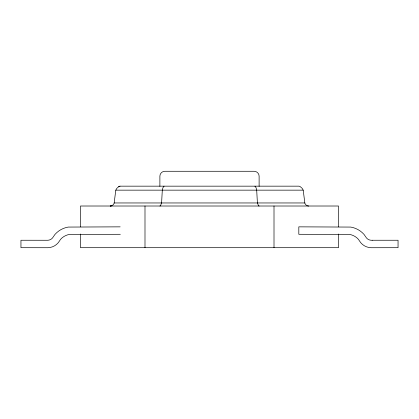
<?xml version="1.0" encoding="UTF-8"?>
<svg xmlns="http://www.w3.org/2000/svg" width="419" height="419" viewBox="0 0 419 419"><rect width="100%" height="100%" fill="white"/><g stroke="black" fill="none" stroke-linecap="round" stroke-linejoin="round"><path stroke-width="0.63" d="M159.885 186.324L159.885 176.242C159.833 173.586 162.195 171.224 164.85 171.277L254.15 171.277C256.805 171.224 259.167 173.586 259.115 176.242L259.115 186.324M111.59 205.792A4.75 4.41 90 0 1 110.265 206.012A4.75 4.41 -90 0 0 111.59 205.792L113.114 204.865L114.104 203.383L115.796 190.153L116.77 188.393L118.65 186.754A7.306 6.783 90 0 1 120.007 186.162L298.993 186.162A7.306 6.783 -90 0 1 300.35 186.754L302.23 188.393L303.204 190.153L304.896 203.383L305.886 204.865L307.415 205.792A4.75 4.41 -90 0 0 308.735 206.012M164.059 186.162L162.96 187.649L162.336 189.687L161.587 202.958L160.451 205.792A4.839 1.906 -90 0 1 159.88 206.012M115.796 190.153L303.204 190.153M114.24 202.958L304.76 202.958M120.153 226.852L68.197 227.072A22.867 22.867 0 0 0 54.952 234.446L53.15 237.06A6.521 6.521 0 0 1 47.656 240.27L20.95 240.249L20.95 247.692L47.803 247.723A13.974 13.974 0 0 0 59.571 240.841L60.53 239.385A15.419 15.419 0 0 1 69.46 234.415L120.321 234.294M254.941 186.162L256.04 187.649L256.664 189.687L257.413 202.958L258.549 205.792A4.839 1.906 -90 0 0 259.12 206.012M338.51 226.852L338.51 206.012L80.49 206.012L80.49 226.852M338.51 234.017L338.51 247.692L80.49 247.692L80.49 234.017M274.005 206.012L274.005 247.692M144.995 206.012L144.995 247.692M118.65 186.754A7.306 6.783 -90 0 1 120.007 186.162M372.198 240.249L371.344 240.27A6.521 6.521 0 0 1 365.85 237.06L364.048 234.446A22.867 22.867 0 0 0 350.803 227.077L298.815 226.852L298.815 234.294L349.54 234.415A15.419 15.419 0 0 1 358.47 239.385L359.429 240.841A13.974 13.974 0 0 0 371.197 247.723L398.05 247.692L398.05 240.249L372.198 240.249"/></g></svg>
